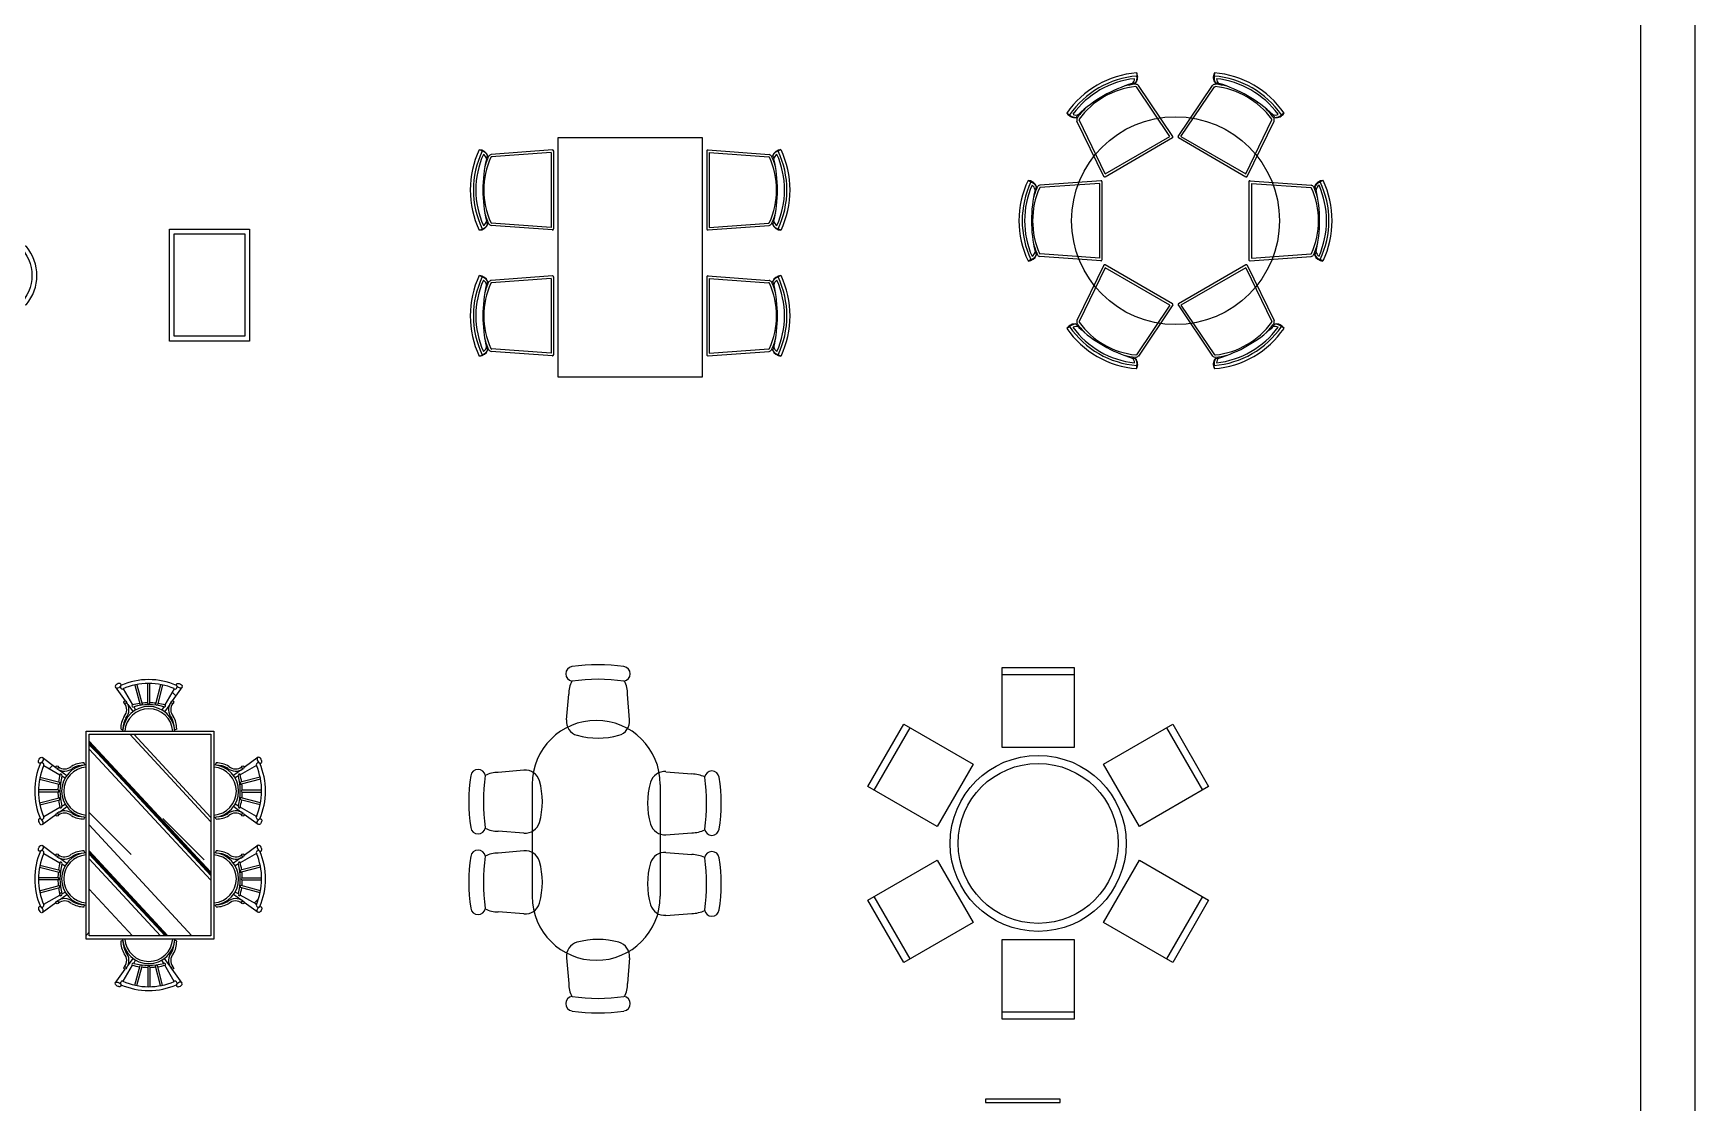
# Model space of a CAD drawing. Header units: inches. Extents: x 10.6 to 53.1, y 11.1 to 35.9.
# Drawn here: x 42.7 to 53.09, y 17.67 to 24.35 of the extents above; entities that cross this region are included whole.
import ezdxf

# ---------------------------------------------------------------- set-up
doc = ezdxf.new("R2010")
doc.units = ezdxf.units.IN
doc.header["$MEASUREMENT"] = 0
for name, color, linetype in [('02', 2, 'Continuous'), ('1', 1, 'Continuous'), ('4', 4, 'Continuous'), ('kadrbm', 4, 'Continuous')]:
    doc.layers.add(name, color=color, linetype=linetype)

# ---------------------------------------------------------------- blocks, each defined once
blk = doc.blocks.new('kadrbm')
at = {"layer": 'kadrbm', "color": 4}
blk.add_lwpolyline([(0, 0), (0, 24.797), (21, 24.797), (21, 0), (0, 0)], close=True, dxfattribs=at)
blk.add_lwpolyline([(20.663, 0.326), (20.663, 24.46), (0.337, 24.46), (0.337, 0.326), (20.663, 0.326)], dxfattribs=at)

msp = doc.modelspace()

# ---------------------------------------------------------------- linework, layer by layer
at = {"layer": '02'}
for p, q in [((49.596, 24.104), (49.597, 24.084)), ((50.082, 24.104), (50.08, 24.084)), ((49.804, 23.707), (49.595, 24.017)), ((49.823, 23.707), (49.607, 24.025)), ((49.855, 23.707), (50.07, 24.025)), ((49.873, 23.707), (50.083, 24.017)), ((49.16, 23.852), (49.176, 23.841)), ((49.39, 23.457), (49.222, 23.803)), ((49.399, 23.473), (49.236, 23.81)), ((50.278, 23.473), (50.442, 23.81)), ((50.287, 23.457), (50.455, 23.803)), ((50.518, 23.852), (50.501, 23.841)), ((45.979, 23.701), (46.879, 23.701)), ((45.979, 22.202), (45.979, 23.701)), ((46.879, 23.701), (46.879, 22.202)), ((49.398, 23.455), (49.82, 23.699)), ((49.399, 23.473), (49.804, 23.707)), ((49.857, 23.699), (50.279, 23.455)), ((49.873, 23.707), (50.278, 23.473)), ((45.486, 23.624), (45.505, 23.615)), ((45.944, 23.622), (45.56, 23.594)), ((45.935, 23.606), (45.561, 23.579)), ((45.935, 23.606), (45.935, 23.138)), ((45.95, 23.616), (45.95, 23.129)), ((46.908, 23.616), (46.908, 23.129)), ((46.914, 23.622), (47.298, 23.594)), ((46.923, 23.606), (46.923, 23.138)), ((46.923, 23.606), (47.297, 23.579)), ((47.372, 23.624), (47.354, 23.615)), ((48.917, 23.431), (48.935, 23.423)), ((49.374, 23.429), (48.99, 23.402)), ((49.365, 23.413), (48.991, 23.387)), ((49.365, 22.946), (49.365, 23.413)), ((49.38, 22.936), (49.38, 23.423)), ((50.298, 23.423), (50.298, 22.936)), ((50.303, 23.429), (50.687, 23.402)), ((50.313, 23.413), (50.313, 22.946)), ((50.313, 23.413), (50.686, 23.387)), ((50.761, 23.431), (50.743, 23.423)), ((45.486, 23.12), (45.505, 23.129)), ((45.944, 23.122), (45.56, 23.15)), ((45.935, 23.138), (45.561, 23.165)), ((46.914, 23.122), (47.298, 23.15)), ((46.923, 23.138), (47.297, 23.165)), ((47.372, 23.12), (47.354, 23.129)), ((49.365, 22.946), (48.991, 22.972)), ((50.313, 22.946), (50.686, 22.972)), ((48.917, 22.928), (48.935, 22.937)), ((49.374, 22.93), (48.99, 22.957)), ((49.39, 22.902), (49.222, 22.556)), ((49.399, 22.886), (49.236, 22.55)), ((49.82, 22.66), (49.398, 22.904)), ((49.804, 22.652), (49.399, 22.886)), ((50.279, 22.904), (49.857, 22.66)), ((50.278, 22.886), (49.873, 22.652)), ((50.278, 22.886), (50.442, 22.55)), ((50.287, 22.902), (50.455, 22.556)), ((50.303, 22.93), (50.687, 22.957)), ((50.761, 22.928), (50.743, 22.937)), ((45.486, 22.837), (45.505, 22.828)), ((45.944, 22.835), (45.56, 22.807)), ((45.935, 22.819), (45.561, 22.792)), ((45.935, 22.819), (45.935, 22.351)), ((45.95, 22.829), (45.95, 22.342)), ((46.908, 22.829), (46.908, 22.342)), ((46.914, 22.835), (47.298, 22.807)), ((46.923, 22.819), (47.297, 22.792)), ((46.923, 22.819), (46.923, 22.351)), ((47.372, 22.837), (47.354, 22.828)), ((49.804, 22.652), (49.595, 22.342)), ((49.823, 22.653), (49.607, 22.334)), ((49.855, 22.653), (50.07, 22.334)), ((49.873, 22.652), (50.083, 22.342)), ((49.16, 22.507), (49.176, 22.518)), ((50.518, 22.507), (50.501, 22.518)), ((45.486, 22.334), (45.505, 22.342)), ((45.944, 22.336), (45.56, 22.363)), ((45.935, 22.351), (45.561, 22.378)), ((46.914, 22.336), (47.298, 22.363)), ((46.923, 22.351), (47.297, 22.378)), ((47.372, 22.334), (47.354, 22.342)), ((49.596, 22.255), (49.597, 22.275)), ((50.082, 22.255), (50.08, 22.275)), ((46.879, 22.202), (45.979, 22.202)), ((43.209, 20.265), (43.272, 20.178)), ((43.332, 20.277), (43.365, 20.154)), ((43.345, 20.279), (43.377, 20.158)), ((43.413, 20.162), (43.413, 20.286)), ((43.425, 20.162), (43.425, 20.286)), ((43.493, 20.279), (43.461, 20.158)), ((43.505, 20.277), (43.473, 20.154)), ((43.629, 20.265), (43.566, 20.178)), ((43.592, 20.278), (43.591, 20.276)), ((48.755, 20.342), (49.205, 20.342)), ((43.26, 20.253), (43.318, 20.153)), ((43.288, 20.156), (43.321, 20.11)), ((43.55, 20.156), (43.517, 20.11)), ((43.578, 20.254), (43.52, 20.153)), ((43.325, 20.141), (43.337, 20.121)), ((43.513, 20.141), (43.501, 20.121)), ((43.244, 20.002), (43.256, 19.996)), ((43.594, 20.002), (43.582, 19.996)), ((47.954, 19.62), (48.179, 20.01)), ((49.782, 20.01), (50.007, 19.62)), ((42.739, 19.788), (42.741, 19.786)), ((42.752, 19.825), (42.839, 19.761)), ((42.763, 19.774), (42.864, 19.715)), ((42.86, 19.745), (42.906, 19.712)), ((43.014, 19.79), (43.02, 19.777)), ((43.841, 19.79), (43.835, 19.777)), ((43.994, 19.745), (43.949, 19.712)), ((44.092, 19.774), (43.991, 19.715)), ((44.103, 19.825), (44.016, 19.761)), ((44.116, 19.788), (44.114, 19.786)), ((42.737, 19.688), (42.858, 19.657)), ((42.739, 19.701), (42.863, 19.669)), ((42.875, 19.709), (42.896, 19.697)), ((43.98, 19.709), (43.959, 19.697)), ((44.115, 19.701), (43.992, 19.669)), ((44.118, 19.688), (43.997, 19.657)), ((45.817, 19.656), (45.817, 18.956)), ((46.617, 19.656), (46.617, 18.956)), ((42.854, 19.621), (42.73, 19.621)), ((42.854, 19.608), (42.73, 19.608)), ((42.737, 19.541), (42.858, 19.572)), ((42.739, 19.528), (42.863, 19.56)), ((42.875, 19.52), (42.896, 19.532)), ((43.98, 19.52), (43.959, 19.532)), ((44.115, 19.528), (43.992, 19.56)), ((44.118, 19.541), (43.997, 19.572)), ((44, 19.621), (44.125, 19.621)), ((44, 19.608), (44.125, 19.608)), ((42.752, 19.404), (42.839, 19.467)), ((42.763, 19.455), (42.864, 19.514)), ((42.86, 19.483), (42.906, 19.517)), ((43.014, 19.439), (43.02, 19.451)), ((43.841, 19.439), (43.835, 19.451)), ((43.994, 19.483), (43.949, 19.517)), ((44.092, 19.455), (43.991, 19.514)), ((44.103, 19.404), (44.016, 19.467)), ((42.739, 19.238), (42.741, 19.237)), ((42.752, 19.275), (42.839, 19.212)), ((42.763, 19.224), (42.864, 19.166)), ((43.014, 19.24), (43.02, 19.228)), ((43.841, 19.24), (43.835, 19.228)), ((44.092, 19.224), (43.991, 19.166)), ((44.103, 19.275), (44.016, 19.212)), ((44.116, 19.238), (44.114, 19.237)), ((42.737, 19.139), (42.858, 19.107)), ((42.739, 19.151), (42.863, 19.119)), ((42.86, 19.196), (42.906, 19.163)), ((42.875, 19.159), (42.896, 19.147)), ((43.994, 19.196), (43.949, 19.163)), ((43.98, 19.159), (43.959, 19.147)), ((44.115, 19.151), (43.992, 19.119)), ((44.118, 19.139), (43.997, 19.107)), ((42.854, 19.071), (42.73, 19.071)), ((42.854, 19.059), (42.73, 19.059)), ((42.737, 18.991), (42.858, 19.023)), ((44.118, 18.991), (43.997, 19.023)), ((44, 19.071), (44.125, 19.071)), ((44, 19.059), (44.125, 19.059)), ((42.739, 18.978), (42.863, 19.011)), ((42.752, 18.855), (42.839, 18.918)), ((42.763, 18.906), (42.864, 18.964)), ((42.86, 18.934), (42.906, 18.967)), ((42.875, 18.971), (42.896, 18.983)), ((43.994, 18.934), (43.949, 18.967)), ((43.98, 18.971), (43.959, 18.983)), ((44.092, 18.906), (43.991, 18.964)), ((44.115, 18.978), (43.992, 19.011)), ((44.103, 18.855), (44.016, 18.918)), ((48.179, 18.565), (47.954, 18.955)), ((50.007, 18.955), (49.782, 18.565)), ((43.014, 18.89), (43.02, 18.902)), ((43.841, 18.89), (43.835, 18.902)), ((43.244, 18.676), (43.256, 18.682)), ((43.594, 18.676), (43.582, 18.682)), ((43.209, 18.413), (43.272, 18.5)), ((43.26, 18.425), (43.318, 18.525)), ((43.288, 18.522), (43.321, 18.568)), ((43.325, 18.537), (43.337, 18.557)), ((43.332, 18.401), (43.365, 18.524)), ((43.345, 18.399), (43.377, 18.52)), ((43.413, 18.516), (43.413, 18.392)), ((43.425, 18.516), (43.425, 18.392)), ((43.493, 18.399), (43.461, 18.52)), ((43.505, 18.401), (43.473, 18.524)), ((43.513, 18.537), (43.501, 18.557)), ((43.55, 18.522), (43.517, 18.568)), ((43.578, 18.424), (43.52, 18.525)), ((43.629, 18.413), (43.566, 18.5)), ((43.592, 18.4), (43.591, 18.402)), ((49.205, 18.232), (48.755, 18.232)), ((48.651, 17.687), (48.651, 17.666)), ((49.117, 17.687), (48.651, 17.687)), ((48.651, 17.666), (49.117, 17.666)), ((49.117, 17.666), (49.117, 17.687))]:
    msp.add_line(p, q, dxfattribs=at)
for points in [[(43.549, 22.427), (43.549, 23.127), (44.049, 23.127), (44.049, 22.427)], [(43.579, 22.457), (43.579, 23.097), (44.019, 23.097), (44.019, 22.457)], [(49.205, 19.887), (48.755, 19.887), (48.755, 20.387), (49.205, 20.387)], [(48.573, 19.782), (48.348, 19.392), (47.915, 19.642), (48.14, 20.032)], [(49.613, 19.392), (49.388, 19.782), (49.821, 20.032), (50.046, 19.642)], [(48.348, 19.182), (48.573, 18.792), (48.14, 18.542), (47.915, 18.932)], [(49.388, 18.792), (49.613, 19.182), (50.046, 18.932), (49.821, 18.542)], [(48.755, 18.687), (49.205, 18.687), (49.205, 18.187), (48.755, 18.187)]]:
    msp.add_lwpolyline(points, close=True, dxfattribs=at)
msp.add_lwpolyline([(42.612, 23.018, -0.423227), (42.612, 22.656), (42.63, 22.65), (42.654, 22.656, 0.361278), (42.654, 23.018), (42.626, 23.029)], format="xyb", close=True, dxfattribs=at)
for points in [[(43.214, 20.259, 0.106267), (43.22, 20.258, 0.070785), (43.226, 20.259, 0.11452), (43.24, 20.267, 0.070785), (43.244, 20.272, 0.106267), (43.246, 20.278, 0.329503), (43.241, 20.286, 0.106267), (43.235, 20.287, 0.070785), (43.228, 20.286, 0.11452), (43.215, 20.278, 0.070785), (43.211, 20.273, 0.106267), (43.209, 20.267, 0.160507)], [(43.624, 20.259, -0.106267), (43.618, 20.258, -0.070785), (43.612, 20.259, -0.11452), (43.598, 20.267, -0.070785), (43.594, 20.272, -0.106267), (43.592, 20.278, -0.329503), (43.597, 20.286, -0.106267), (43.603, 20.287, -0.070785), (43.61, 20.286, -0.11452), (43.623, 20.278, -0.070785), (43.627, 20.273, -0.106267), (43.629, 20.267, -0.160507)], [(42.758, 19.82, -0.106267), (42.759, 19.814, -0.070785), (42.758, 19.807, -0.11452), (42.75, 19.794, -0.070785), (42.745, 19.79, -0.106267), (42.739, 19.788, -0.329503), (42.73, 19.792, -0.106267), (42.729, 19.799, -0.070785), (42.73, 19.805, -0.11452), (42.738, 19.819, -0.070785), (42.743, 19.823, -0.106267), (42.749, 19.825, -0.160507)], [(44.097, 19.82, 0.106267), (44.096, 19.814, 0.070785), (44.097, 19.807, 0.11452), (44.105, 19.794, 0.070785), (44.11, 19.79, 0.106267), (44.116, 19.788, 0.329504), (44.125, 19.792, 0.106267), (44.126, 19.799, 0.070785), (44.125, 19.805, 0.11452), (44.117, 19.819, 0.070785), (44.112, 19.823, 0.106267), (44.106, 19.825, 0.160507)], [(42.758, 19.409, 0.106267), (42.759, 19.415, 0.070785), (42.758, 19.422, 0.11452), (42.75, 19.435, 0.070785), (42.745, 19.439, 0.106267), (42.739, 19.441, 0.329503), (42.73, 19.436, 0.106267), (42.729, 19.43, 0.070785), (42.73, 19.424, 0.11452), (42.738, 19.41, 0.070785), (42.743, 19.406, 0.106267), (42.749, 19.404, 0.160507)], [(44.097, 19.409, -0.106267), (44.096, 19.415, -0.070785), (44.097, 19.422, -0.11452), (44.105, 19.435, -0.070785), (44.11, 19.439, -0.106267), (44.116, 19.441, -0.329504), (44.125, 19.436, -0.106267), (44.126, 19.43, -0.070785), (44.125, 19.424, -0.11452), (44.117, 19.41, -0.070785), (44.112, 19.406, -0.106267), (44.106, 19.404, -0.160507)], [(42.758, 19.27, -0.106267), (42.759, 19.264, -0.070785), (42.758, 19.258, -0.11452), (42.75, 19.244, -0.070785), (42.745, 19.24, -0.106267), (42.739, 19.238, -0.329503), (42.73, 19.243, -0.106267), (42.729, 19.249, -0.070785), (42.73, 19.256, -0.11452), (42.738, 19.269, -0.070785), (42.743, 19.273, -0.106267), (42.749, 19.275, -0.160507)], [(44.097, 19.27, 0.106267), (44.096, 19.264, 0.070785), (44.097, 19.258, 0.11452), (44.105, 19.244, 0.070785), (44.11, 19.24, 0.106267), (44.116, 19.238, 0.329504), (44.125, 19.243, 0.106267), (44.126, 19.249, 0.070785), (44.125, 19.256, 0.11452), (44.117, 19.269, 0.070785), (44.112, 19.273, 0.106267), (44.106, 19.275, 0.160507)], [(42.758, 18.86, 0.106267), (42.759, 18.866, 0.070785), (42.758, 18.872, 0.11452), (42.75, 18.886, 0.070785), (42.745, 18.89, 0.106267), (42.739, 18.892, 0.329503), (42.73, 18.887, 0.106267), (42.729, 18.881, 0.070785), (42.73, 18.874, 0.11452), (42.738, 18.861, 0.070785), (42.743, 18.857, 0.106267), (42.749, 18.855, 0.160507)], [(44.097, 18.86, -0.106267), (44.096, 18.866, -0.070785), (44.097, 18.872, -0.11452), (44.105, 18.886, -0.070785), (44.11, 18.89, -0.106267), (44.116, 18.892, -0.329504), (44.125, 18.887, -0.106267), (44.126, 18.881, -0.070785), (44.125, 18.874, -0.11452), (44.117, 18.861, -0.070785), (44.112, 18.857, -0.106267), (44.106, 18.855, -0.160507)], [(43.214, 18.419, -0.106267), (43.22, 18.42, -0.070785), (43.226, 18.419, -0.11452), (43.24, 18.411, -0.070785), (43.244, 18.406, -0.106267), (43.246, 18.4, -0.329504), (43.241, 18.392, -0.106267), (43.235, 18.391, -0.070785), (43.228, 18.392, -0.11452), (43.215, 18.4, -0.070785), (43.211, 18.405, -0.106267), (43.209, 18.411, -0.160507)], [(43.624, 18.419, 0.106267), (43.618, 18.42, 0.070785), (43.612, 18.419, 0.11452), (43.598, 18.411, 0.070785), (43.594, 18.406, 0.106267), (43.592, 18.4, 0.329503), (43.597, 18.392, 0.106267), (43.603, 18.391, 0.070785), (43.61, 18.392, 0.11452), (43.623, 18.4, 0.070785), (43.627, 18.405, 0.106267), (43.629, 18.411, 0.160507)]]:
    msp.add_lwpolyline(points, format="xyb", dxfattribs=at)
for centre, radius in [((49.839, 23.18), 0.65), ((43.271, 20.17), 0.00813), ((43.567, 20.17), 0.00813), ((42.847, 19.763), 0.00813), ((44.008, 19.763), 0.00813), ((48.98, 19.287), 0.55), ((42.847, 19.466), 0.00813), ((44.008, 19.466), 0.00813), ((42.847, 19.213), 0.00813), ((44.008, 19.213), 0.00813), ((42.847, 18.917), 0.00813), ((44.008, 18.917), 0.00813), ((43.271, 18.508), 0.00813), ((43.567, 18.508), 0.00813)]:
    msp.add_circle(centre, radius, dxfattribs=at)
for centre, radius, start, end in [((49.642, 23.52), 0.586, 94.5634, 145.4366), ((49.545, 24.077), 0.0573, 319.8508, 28.3239), ((50.132, 24.077), 0.0573, 151.6761, 220.1492), ((50.035, 23.52), 0.586, 34.5634, 85.4366), ((49.642, 23.52), 0.566, 94.5634, 145.4366), ((49.642, 23.52), 0.551, 96.1614, 143.8386), ((49.817, 23.218), 0.857, 106.9047, 133.0953), ((49.642, 23.52), 0.501, 95.9544, 144.0456), ((49.642, 23.52), 0.516, 95.9544, 104.0068), ((49.537, 24.072), 0.0464, 311.4275, 354.2575), ((49.642, 23.52), 0.523, 95.8154, 98.203), ((49.537, 24.072), 0.0614, 328.437, 11.02), ((49.59, 24.009), 0.0236, 42.3828, 92.4319), ((49.59, 24.009), 0.0086, 42.3828, 92.4319), ((50.088, 24.009), 0.0236, 87.5681, 137.6172), ((50.141, 24.072), 0.0614, 168.98, 211.563), ((50.035, 23.52), 0.566, 34.5634, 85.4366), ((50.088, 24.009), 0.0086, 87.5681, 137.6172), ((50.035, 23.52), 0.501, 35.9544, 84.0456), ((50.035, 23.52), 0.523, 81.797, 84.1846), ((50.035, 23.52), 0.516, 75.9932, 84.0456), ((50.035, 23.52), 0.551, 36.1614, 83.8386), ((50.141, 24.072), 0.0464, 185.7425, 228.5725), ((49.861, 23.218), 0.857, 46.9047, 73.0953), ((49.209, 23.882), 0.0573, 211.6761, 280.1492), ((49.217, 23.887), 0.0614, 228.98, 271.563), ((49.217, 23.887), 0.0464, 245.7425, 288.5725), ((49.642, 23.52), 0.523, 141.797, 144.1846), ((49.245, 23.81), 0.0236, 147.5681, 197.6172), ((49.642, 23.52), 0.516, 135.9932, 144.0456), ((49.245, 23.81), 0.0086, 147.5681, 197.6172), ((50.035, 23.52), 0.516, 35.9544, 44.0068), ((50.433, 23.81), 0.0086, 342.3828, 32.4319), ((50.461, 23.887), 0.0464, 251.4275, 294.2575), ((50.035, 23.52), 0.523, 35.8154, 38.203), ((50.433, 23.81), 0.0236, 342.3828, 32.4319), ((50.469, 23.882), 0.0573, 259.8508, 328.3239), ((50.461, 23.887), 0.0614, 268.437, 311.02), ((49.816, 23.704), 0.00664, 296.3405, 47.7472), ((49.861, 23.704), 0.00664, 132.2528, 243.6595), ((46.015, 23.372), 0.586, 154.5634, 205.4366), ((46.015, 23.372), 0.566, 154.5634, 205.4366), ((46.015, 23.372), 0.551, 156.1614, 203.8386), ((45.485, 23.566), 0.0573, 19.8508, 88.3239), ((45.485, 23.557), 0.0614, 28.437, 71.02), ((45.485, 23.557), 0.0464, 11.4275, 54.2575), ((46.015, 23.372), 0.516, 155.9544, 164.0068), ((46.015, 23.372), 0.523, 155.8154, 158.203), ((45.565, 23.571), 0.0236, 102.3828, 152.4319), ((45.943, 23.615), 0.00664, 356.3405, 107.7472), ((46.915, 23.615), 0.00664, 72.2528, 183.6595), ((47.293, 23.571), 0.0236, 27.5681, 77.6172), ((46.843, 23.372), 0.516, 15.9932, 24.0456), ((47.373, 23.566), 0.0573, 91.6761, 160.1492), ((47.373, 23.557), 0.0614, 108.98, 151.563), ((46.843, 23.372), 0.523, 21.797, 24.1846), ((47.373, 23.557), 0.0464, 125.7425, 168.5725), ((46.843, 23.372), 0.551, 336.1614, 23.8386), ((46.843, 23.372), 0.566, 334.5634, 25.4366), ((46.843, 23.372), 0.586, 334.5634, 25.4366), ((46.365, 23.372), 0.857, 166.9047, 193.0953), ((46.015, 23.372), 0.501, 155.9544, 204.0456), ((45.565, 23.571), 0.0086, 102.3828, 152.4319), ((47.293, 23.571), 0.0086, 27.5681, 77.6172), ((46.843, 23.372), 0.501, 335.9544, 24.0456), ((46.493, 23.372), 0.857, 346.9047, 13.0953), ((49.446, 23.18), 0.586, 154.5634, 205.4366), ((49.446, 23.18), 0.566, 154.5634, 205.4366), ((49.446, 23.18), 0.551, 156.1614, 203.8386), ((48.915, 23.374), 0.0573, 19.8508, 88.3239), ((48.915, 23.364), 0.0614, 28.437, 71.02), ((48.915, 23.364), 0.0464, 11.4275, 54.2575), ((49.446, 23.18), 0.501, 155.9544, 204.0456), ((49.446, 23.18), 0.516, 155.9544, 164.0068), ((49.446, 23.18), 0.523, 155.8154, 158.203), ((48.995, 23.379), 0.0236, 102.3828, 152.4319), ((48.995, 23.379), 0.0086, 102.3828, 152.4319), ((49.373, 23.423), 0.00664, 356.3405, 107.7472), ((49.395, 23.461), 0.00664, 192.2528, 303.6595), ((50.282, 23.461), 0.00664, 236.3405, 347.7472), ((50.304, 23.423), 0.00664, 72.2528, 183.6595), ((50.682, 23.379), 0.0086, 27.5681, 77.6172), ((50.682, 23.379), 0.0236, 27.5681, 77.6172), ((50.232, 23.18), 0.501, 335.9544, 24.0456), ((50.232, 23.18), 0.516, 15.9932, 24.0456), ((50.762, 23.374), 0.0573, 91.6761, 160.1492), ((50.763, 23.364), 0.0614, 108.98, 151.563), ((50.232, 23.18), 0.523, 21.797, 24.1846), ((50.763, 23.364), 0.0464, 125.7425, 168.5725), ((50.232, 23.18), 0.551, 336.1614, 23.8386), ((50.232, 23.18), 0.566, 334.5634, 25.4366), ((50.232, 23.18), 0.586, 334.5634, 25.4366), ((49.795, 23.18), 0.857, 166.9047, 193.0953), ((49.883, 23.18), 0.857, 346.9047, 13.0953), ((45.485, 23.187), 0.0464, 305.7425, 348.5725), ((46.015, 23.372), 0.516, 195.9932, 204.0456), ((46.015, 23.372), 0.523, 201.797, 204.1846), ((45.565, 23.173), 0.0086, 207.5681, 257.6172), ((47.293, 23.173), 0.0086, 282.3828, 332.4319), ((46.843, 23.372), 0.516, 335.9544, 344.0068), ((46.843, 23.372), 0.523, 335.8154, 338.203), ((47.373, 23.187), 0.0464, 191.4275, 234.2575), ((45.485, 23.178), 0.0573, 271.6761, 340.1492), ((45.485, 23.187), 0.0614, 288.98, 331.563), ((45.565, 23.173), 0.0236, 207.5681, 257.6172), ((45.943, 23.129), 0.00664, 252.2528, 3.6595), ((46.915, 23.129), 0.00664, 176.3405, 287.7472), ((47.293, 23.173), 0.0236, 282.3828, 332.4319), ((47.373, 23.187), 0.0614, 208.437, 251.02), ((47.373, 23.178), 0.0573, 199.8508, 268.3239), ((48.915, 22.985), 0.0573, 271.6761, 340.1492), ((48.915, 22.995), 0.0614, 288.98, 331.563), ((48.915, 22.995), 0.0464, 305.7425, 348.5725), ((49.446, 23.18), 0.516, 195.9932, 204.0456), ((49.446, 23.18), 0.523, 201.797, 204.1846), ((48.995, 22.98), 0.0236, 207.5681, 257.6172), ((48.995, 22.98), 0.0086, 207.5681, 257.6172), ((50.682, 22.98), 0.0086, 282.3828, 332.4319), ((50.682, 22.98), 0.0236, 282.3828, 332.4319), ((50.232, 23.18), 0.516, 335.9544, 344.0068), ((50.232, 23.18), 0.523, 335.8154, 338.203), ((50.762, 22.985), 0.0573, 199.8508, 268.3239), ((50.763, 22.995), 0.0614, 208.437, 251.02), ((50.763, 22.995), 0.0464, 191.4275, 234.2575), ((49.373, 22.936), 0.00664, 252.2528, 3.6595), ((49.395, 22.898), 0.00664, 56.3405, 167.7472), ((50.282, 22.898), 0.00664, 12.2528, 123.6595), ((50.304, 22.936), 0.00664, 176.3405, 287.7472), ((46.015, 22.585), 0.586, 154.5634, 205.4366), ((46.015, 22.585), 0.566, 154.5634, 205.4366), ((46.015, 22.585), 0.551, 156.1614, 203.8386), ((45.485, 22.779), 0.0573, 19.8508, 88.3239), ((45.485, 22.77), 0.0614, 28.437, 71.02), ((46.365, 22.585), 0.857, 166.9047, 193.0953), ((45.485, 22.77), 0.0464, 11.4275, 54.2575), ((46.015, 22.585), 0.501, 155.9544, 204.0456), ((46.015, 22.585), 0.516, 155.9544, 164.0068), ((46.015, 22.585), 0.523, 155.8154, 158.203), ((45.565, 22.784), 0.0236, 102.3828, 152.4319), ((45.565, 22.784), 0.0086, 102.3828, 152.4319), ((45.943, 22.828), 0.00664, 356.3405, 107.7472), ((46.915, 22.828), 0.00664, 72.2528, 183.6595), ((47.293, 22.784), 0.0086, 27.5681, 77.6172), ((47.293, 22.784), 0.0236, 27.5681, 77.6172), ((46.843, 22.585), 0.501, 335.9544, 24.0456), ((46.843, 22.585), 0.516, 15.9932, 24.0456), ((47.373, 22.779), 0.0573, 91.6761, 160.1492), ((47.373, 22.77), 0.0614, 108.98, 151.563), ((46.843, 22.585), 0.523, 21.797, 24.1846), ((47.373, 22.77), 0.0464, 125.7425, 168.5725), ((46.493, 22.585), 0.857, 346.9047, 13.0953), ((46.843, 22.585), 0.551, 336.1614, 23.8386), ((46.843, 22.585), 0.566, 334.5634, 25.4366), ((46.843, 22.585), 0.586, 334.5634, 25.4366), ((49.816, 22.655), 0.00664, 312.2528, 63.6595), ((49.861, 22.655), 0.00664, 116.3405, 227.7472), ((49.245, 22.549), 0.0236, 162.3828, 212.4319), ((49.245, 22.549), 0.0086, 162.3828, 212.4319), ((49.642, 22.839), 0.501, 215.9544, 264.0456), ((50.035, 22.839), 0.501, 275.9544, 324.0456), ((50.433, 22.549), 0.0086, 327.5681, 17.6172), ((50.433, 22.549), 0.0236, 327.5681, 17.6172), ((46.015, 22.585), 0.516, 195.9932, 204.0456), ((46.843, 22.585), 0.516, 335.9544, 344.0068), ((49.209, 22.477), 0.0573, 79.8508, 148.3239), ((49.642, 22.839), 0.586, 214.5634, 265.4366), ((49.217, 22.472), 0.0614, 88.437, 131.02), ((49.642, 22.839), 0.566, 214.5634, 265.4366), ((49.217, 22.472), 0.0464, 71.4275, 114.2575), ((49.642, 22.839), 0.551, 216.1614, 263.8386), ((49.642, 22.839), 0.523, 215.8154, 218.203), ((49.642, 22.839), 0.516, 215.9544, 224.0068), ((49.817, 23.141), 0.857, 226.9047, 253.0953), ((50.035, 22.839), 0.566, 274.5634, 325.4366), ((50.035, 22.839), 0.586, 274.5634, 325.4366), ((50.035, 22.839), 0.551, 276.1614, 323.8386), ((49.861, 23.141), 0.857, 286.9047, 313.0953), ((50.035, 22.839), 0.516, 315.9932, 324.0456), ((50.035, 22.839), 0.523, 321.797, 324.1846), ((50.461, 22.472), 0.0464, 65.7425, 108.5725), ((50.469, 22.477), 0.0573, 31.6761, 100.1492), ((50.461, 22.472), 0.0614, 48.98, 91.563), ((45.485, 22.391), 0.0573, 271.6761, 340.1492), ((45.485, 22.4), 0.0614, 288.98, 331.563), ((45.485, 22.4), 0.0464, 305.7425, 348.5725), ((46.015, 22.585), 0.523, 201.797, 204.1846), ((45.565, 22.386), 0.0236, 207.5681, 257.6172), ((45.565, 22.386), 0.0086, 207.5681, 257.6172), ((45.943, 22.342), 0.00664, 252.2528, 3.6595), ((46.915, 22.342), 0.00664, 176.3405, 287.7472), ((47.293, 22.386), 0.0086, 282.3828, 332.4319), ((47.293, 22.386), 0.0236, 282.3828, 332.4319), ((46.843, 22.585), 0.523, 335.8154, 338.203), ((47.373, 22.391), 0.0573, 199.8508, 268.3239), ((47.373, 22.4), 0.0614, 208.437, 251.02), ((47.373, 22.4), 0.0464, 191.4275, 234.2575), ((49.642, 22.839), 0.516, 255.9932, 264.0456), ((49.59, 22.35), 0.0086, 267.5681, 317.6172), ((50.088, 22.35), 0.0086, 222.3828, 272.4319), ((50.035, 22.839), 0.516, 275.9544, 284.0068), ((49.642, 22.839), 0.523, 261.797, 264.1846), ((49.537, 22.287), 0.0464, 5.7425, 48.5725), ((49.59, 22.35), 0.0236, 267.5681, 317.6172), ((49.537, 22.287), 0.0614, 348.98, 31.563), ((49.545, 22.282), 0.0573, 331.6761, 40.1492), ((50.088, 22.35), 0.0236, 222.3828, 272.4319), ((50.132, 22.282), 0.0573, 139.8508, 208.3239), ((50.141, 22.287), 0.0614, 148.437, 191.02), ((50.035, 22.839), 0.523, 275.8154, 278.203), ((50.141, 22.287), 0.0464, 131.4275, 174.2575), ((43.255, 20.265), 0.0129, 137.6708, 309.9868), ((43.419, 19.879), 0.432, 66.3029, 113.6971), ((43.419, 19.879), 0.408, 66.9805, 113.4096), ((43.583, 20.265), 0.0129, 230.0132, 42.3292), ((43.218, 20.123), 0.0632, 318.4906, 38.1436), ((43.218, 20.123), 0.0775, 318.4906, 37.9634), ((43.419, 19.763), 0.403, 98.0272, 105.0923), ((43.37, 20.159), 0.00724, 227.5831, 0.7295), ((43.419, 19.763), 0.403, 90.9121, 96.1869), ((43.419, 20.166), 0.00767, 213.1978, 326.8022), ((43.419, 19.763), 0.403, 83.8131, 89.0879), ((43.468, 20.159), 0.00724, 179.2705, 312.4169), ((43.419, 19.763), 0.403, 74.9077, 81.9728), ((43.62, 20.123), 0.0775, 142.0366, 221.5094), ((43.62, 20.123), 0.0632, 141.8564, 221.5094), ((43.407, 20.001), 0.163, 150.3407, 179.3953), ((43.419, 19.979), 0.164, 3.5658, 176.4342), ((43.407, 20.001), 0.149, 150.3407, 179.3953), ((43.419, 19.979), 0.15, 3.9059, 176.0941), ((43.321, 20.148), 0.00752, 150.8275, 275.4403), ((43.419, 19.763), 0.39, 76.0263, 103.9737), ((43.517, 20.148), 0.00752, 264.5597, 29.1725), ((43.431, 20.001), 0.149, 0.6047, 29.6593), ((43.431, 20.001), 0.163, 0.6047, 29.6593), ((46.217, 19.656), 0.4, 0, 180), ((43.138, 19.614), 0.432, 156.3029, 203.6971), ((43.138, 19.614), 0.408, 156.9805, 203.4096), ((42.751, 19.778), 0.0129, 320.0132, 132.3292), ((42.893, 19.816), 0.0775, 232.0366, 311.5094), ((42.893, 19.816), 0.0632, 231.8564, 311.5094), ((43.038, 19.614), 0.164, 93.5658, 266.4342), ((43.038, 19.614), 0.15, 93.9059, 266.0941), ((43.016, 19.627), 0.163, 90.6047, 119.6593), ((43.016, 19.627), 0.149, 90.6047, 119.6593), ((43.817, 19.614), 0.164, 273.5658, 86.4342), ((43.817, 19.614), 0.15, 273.9059, 86.0941), ((43.839, 19.627), 0.163, 60.3407, 89.3953), ((43.839, 19.627), 0.149, 60.3407, 89.3953), ((43.962, 19.816), 0.0775, 228.4906, 307.9634), ((43.962, 19.816), 0.0632, 228.4906, 308.1436), ((44.104, 19.778), 0.0129, 47.6708, 219.9868), ((43.717, 19.614), 0.408, 336.5904, 23.0195), ((43.717, 19.614), 0.432, 336.3029, 23.6971), ((43.254, 19.614), 0.403, 173.8131, 179.0879), ((43.254, 19.614), 0.403, 164.9077, 171.9728), ((42.857, 19.664), 0.00724, 269.2705, 42.4169), ((43.254, 19.614), 0.39, 166.0263, 193.9737), ((42.868, 19.713), 0.00752, 354.5597, 119.1725), ((43.987, 19.713), 0.00752, 60.8275, 185.4403), ((43.601, 19.614), 0.39, 346.0263, 13.9737), ((43.601, 19.614), 0.403, 8.0272, 15.0923), ((43.997, 19.664), 0.00724, 137.5831, 270.7295), ((43.601, 19.614), 0.403, 0.9121, 6.1869), ((43.254, 19.614), 0.403, 180.9121, 186.1869), ((42.85, 19.614), 0.00767, 303.1978, 56.8022), ((43.254, 19.614), 0.403, 188.0272, 195.0923), ((42.857, 19.565), 0.00724, 317.5831, 90.7295), ((43.997, 19.565), 0.00724, 89.2705, 222.4169), ((43.601, 19.614), 0.403, 344.9077, 351.9728), ((44.005, 19.614), 0.00767, 123.1978, 236.8022), ((43.601, 19.614), 0.403, 353.8131, 359.0879), ((42.751, 19.45), 0.0129, 227.6708, 39.9868), ((42.893, 19.413), 0.0775, 48.4906, 127.9634), ((42.893, 19.413), 0.0632, 48.4906, 128.1436), ((42.868, 19.516), 0.00752, 240.8275, 5.4403), ((43.016, 19.602), 0.163, 240.3407, 269.3953), ((43.016, 19.602), 0.149, 240.3407, 269.3953), ((43.839, 19.602), 0.149, 270.6047, 299.6593), ((43.839, 19.602), 0.163, 270.6047, 299.6593), ((43.962, 19.413), 0.0775, 52.0366, 131.5094), ((43.962, 19.413), 0.0632, 51.8564, 131.5094), ((43.987, 19.516), 0.00752, 174.5597, 299.1725), ((44.104, 19.45), 0.0129, 140.0132, 312.3292), ((43.138, 19.065), 0.432, 156.3029, 203.6971), ((43.138, 19.065), 0.408, 156.9805, 203.4096), ((42.751, 19.229), 0.0129, 320.0132, 132.3292), ((42.893, 19.266), 0.0632, 231.8564, 311.5094), ((43.038, 19.065), 0.164, 93.5658, 266.4342), ((43.016, 19.077), 0.163, 90.6047, 119.6593), ((43.016, 19.077), 0.149, 90.6047, 119.6593), ((43.817, 19.065), 0.164, 273.5658, 86.4342), ((43.839, 19.077), 0.163, 60.3407, 89.3953), ((43.839, 19.077), 0.149, 60.3407, 89.3953), ((43.962, 19.266), 0.0632, 228.4906, 308.1436), ((44.104, 19.229), 0.0129, 47.6708, 219.9868), ((43.717, 19.065), 0.408, 336.5904, 23.0195), ((43.717, 19.065), 0.432, 336.3029, 23.6971), ((42.893, 19.266), 0.0775, 232.0366, 311.5094), ((43.254, 19.065), 0.403, 164.9077, 171.9728), ((42.857, 19.114), 0.00724, 269.2705, 42.4169), ((43.254, 19.065), 0.39, 166.0263, 193.9737), ((42.868, 19.163), 0.00752, 354.5597, 119.1725), ((43.038, 19.065), 0.15, 93.9059, 266.0941), ((43.817, 19.065), 0.15, 273.9059, 86.0941), ((43.962, 19.266), 0.0775, 228.4906, 307.9634), ((43.987, 19.163), 0.00752, 60.8275, 185.4403), ((43.601, 19.065), 0.39, 346.0263, 13.9737), ((43.601, 19.065), 0.403, 8.0272, 15.0923), ((43.997, 19.114), 0.00724, 137.5831, 270.7295), ((43.254, 19.065), 0.403, 173.8131, 179.0879), ((43.254, 19.065), 0.403, 180.9121, 186.1869), ((42.85, 19.065), 0.00767, 303.1978, 56.8022), ((42.857, 19.016), 0.00724, 317.5831, 90.7295), ((43.997, 19.016), 0.00724, 89.2705, 222.4169), ((44.005, 19.065), 0.00767, 123.1978, 236.8022), ((43.601, 19.065), 0.403, 0.9121, 6.1869), ((43.601, 19.065), 0.403, 353.8131, 359.0879), ((42.751, 18.901), 0.0129, 227.6708, 39.9868), ((42.893, 18.864), 0.0775, 48.4906, 127.9634), ((42.893, 18.864), 0.0632, 48.4906, 128.1436), ((43.254, 19.065), 0.403, 188.0272, 195.0923), ((42.868, 18.967), 0.00752, 240.8275, 5.4403), ((43.016, 19.053), 0.163, 240.3407, 269.3953), ((43.016, 19.053), 0.149, 240.3407, 269.3953), ((43.839, 19.053), 0.149, 270.6047, 299.6593), ((43.839, 19.053), 0.163, 270.6047, 299.6593), ((43.962, 18.864), 0.0775, 52.0366, 131.5094), ((43.962, 18.864), 0.0632, 51.8564, 131.5094), ((43.987, 18.967), 0.00752, 174.5597, 299.1725), ((43.601, 19.065), 0.403, 344.9077, 351.9728), ((44.104, 18.901), 0.0129, 140.0132, 312.3292), ((46.217, 18.956), 0.4, 180, 0), ((43.407, 18.677), 0.163, 180.6047, 209.6593), ((43.419, 18.699), 0.164, 183.5658, 356.4342), ((43.407, 18.677), 0.149, 180.6047, 209.6593), ((43.218, 18.555), 0.0632, 321.8564, 41.5094), ((43.419, 18.699), 0.15, 183.9059, 356.0941), ((43.218, 18.555), 0.0775, 322.0366, 41.5094), ((43.62, 18.555), 0.0775, 138.4906, 217.9634), ((43.62, 18.555), 0.0632, 138.4906, 218.1436), ((43.431, 18.677), 0.149, 330.3407, 359.3953), ((43.431, 18.677), 0.163, 330.3407, 359.3953), ((43.321, 18.53), 0.00752, 84.5597, 209.1725), ((43.419, 18.915), 0.403, 254.9077, 261.9728), ((43.419, 18.915), 0.39, 256.0263, 283.9737), ((43.37, 18.519), 0.00724, 359.2705, 132.4169), ((43.419, 18.915), 0.403, 263.8131, 269.0879), ((43.419, 18.512), 0.00767, 33.1978, 146.8022), ((43.419, 18.915), 0.403, 270.9121, 276.1869), ((43.468, 18.519), 0.00724, 47.5831, 180.7295), ((43.419, 18.915), 0.403, 278.0272, 285.0923), ((43.517, 18.53), 0.00752, 330.8275, 95.4403), ((43.255, 18.413), 0.0129, 50.0132, 222.3292), ((43.419, 18.799), 0.432, 246.3029, 293.6971), ((43.419, 18.799), 0.408, 246.5904, 293.0195), ((43.583, 18.413), 0.0129, 317.6708, 129.9868)]:
    msp.add_arc(centre, radius, start, end, dxfattribs=at)
at = {"layer": '1'}
for p, q in [((43.566, 20.233), (43.589, 20.21)), ((46.031, 20.059), (46.045, 20.22)), ((46.425, 20.059), (46.413, 20.22)), ((43.301, 19.969), (43.807, 19.422)), ((43.326, 19.969), (43.807, 19.449)), ((43.047, 19.927), (43.807, 19.106)), ((43.047, 19.917), (43.807, 19.096)), ((43.047, 19.907), (43.807, 19.086)), ((43.047, 19.904), (43.288, 19.664)), ((43.047, 19.877), (43.807, 19.056)), ((42.797, 19.754), (42.819, 19.776)), ((45.765, 19.745), (45.604, 19.731)), ((42.855, 19.672), (42.857, 19.67)), ((42.865, 19.662), (42.866, 19.661)), ((46.653, 19.735), (46.814, 19.721)), ((43.047, 19.48), (43.309, 19.218)), ((43.508, 19.443), (43.766, 19.185)), ((43.047, 19.402), (43.689, 18.709)), ((45.765, 19.351), (45.604, 19.363)), ((46.653, 19.341), (46.814, 19.353)), ((43.047, 19.24), (43.539, 18.709)), ((43.047, 19.23), (43.53, 18.709)), ((43.047, 19.22), (43.521, 18.709)), ((45.765, 19.24), (45.604, 19.226)), ((46.653, 19.231), (46.814, 19.217)), ((43.047, 19.19), (43.493, 18.709)), ((42.862, 18.97), (42.873, 18.981)), ((43.047, 19.001), (43.318, 18.709)), ((44.078, 18.914), (44.105, 18.941)), ((45.765, 18.847), (45.604, 18.858)), ((46.653, 18.837), (46.814, 18.849)), ((43.027, 18.712), (43.047, 18.732)), ((46.031, 18.572), (46.045, 18.411)), ((46.425, 18.572), (46.413, 18.411))]:
    msp.add_line(p, q, dxfattribs=at)
for points in [[(43.027, 19.989), (43.827, 19.989), (43.827, 18.689), (43.027, 18.689)], [(43.047, 19.969), (43.807, 19.969), (43.807, 18.709), (43.047, 18.709)]]:
    msp.add_lwpolyline(points, close=True, dxfattribs=at)
for centre, radius, start, end in [((46.072, 20.347), 0.046, 98.4555, 261.5445), ((46.228, 19.3), 1.104, 81.5445, 98.4555), ((46.383, 20.347), 0.046, 278.4555, 81.5445), ((46.229, 20.22), 0.184, 153.7878, 180), ((46.228, 19.209), 1.104, 81.5445, 98.4555), ((46.229, 20.22), 0.184, 0, 26.382), ((46.122, 20.051), 0.092, 175, 253.8913), ((46.333, 20.051), 0.092, 286.1087, 5), ((46.228, 20.416), 0.471, 253.8913, 286.1087), ((45.478, 19.703), 0.046, 8.4555, 171.5445), ((45.773, 19.653), 0.092, 16.1087, 95), ((46.94, 19.694), 0.046, 8.4555, 171.5445), ((46.524, 19.548), 1.104, 171.5445, 188.4555), ((46.615, 19.548), 1.104, 171.5445, 188.4555), ((45.604, 19.547), 0.184, 90, 116.2122), ((45.409, 19.548), 0.471, 343.8913, 16.1087), ((47.009, 19.538), 0.471, 163.8913, 196.1087), ((46.645, 19.644), 0.092, 85, 163.8913), ((46.814, 19.537), 0.184, 63.7878, 90), ((45.803, 19.538), 1.104, 351.5445, 8.4555), ((45.894, 19.538), 1.104, 351.5445, 8.4555), ((45.478, 19.392), 0.046, 188.4555, 351.5445), ((45.604, 19.547), 0.184, 243.618, 270), ((45.773, 19.443), 0.092, 265, 343.8913), ((46.645, 19.433), 0.092, 196.1087, 275), ((46.814, 19.537), 0.184, 270, 296.382), ((46.94, 19.383), 0.046, 188.4555, 351.5445), ((45.478, 19.199), 0.046, 8.4555, 171.5445), ((45.604, 19.042), 0.184, 90, 116.2122), ((45.773, 19.149), 0.092, 16.1087, 95), ((46.645, 19.139), 0.092, 85, 163.8913), ((46.94, 19.19), 0.046, 8.4555, 171.5445), ((46.524, 19.044), 1.104, 171.5445, 188.4555), ((46.615, 19.044), 1.104, 171.5445, 188.4555), ((45.409, 19.044), 0.471, 343.8913, 16.1087), ((47.009, 19.034), 0.471, 163.8913, 196.1087), ((46.814, 19.033), 0.184, 63.7878, 90), ((45.803, 19.034), 1.104, 351.5445, 8.4555), ((45.894, 19.034), 1.104, 351.5445, 8.4555), ((45.773, 18.938), 0.092, 265, 343.8913), ((45.478, 18.888), 0.046, 188.4555, 351.5445), ((45.604, 19.042), 0.184, 243.618, 270), ((46.645, 18.929), 0.092, 196.1087, 275), ((46.814, 19.033), 0.184, 270, 296.382), ((46.94, 18.878), 0.046, 188.4555, 351.5445), ((46.122, 18.58), 0.092, 106.1087, 185), ((46.228, 18.216), 0.471, 73.8913, 106.1087), ((46.333, 18.58), 0.092, 355, 73.8913), ((46.229, 18.411), 0.184, 180, 206.2122), ((46.229, 18.411), 0.184, 333.618, 0), ((46.072, 18.285), 0.046, 98.4555, 261.5445), ((46.228, 19.422), 1.104, 261.5445, 278.4555), ((46.383, 18.285), 0.046, 278.4555, 81.5445), ((46.228, 19.331), 1.104, 261.5445, 278.4555)]:
    msp.add_arc(centre, radius, start, end, dxfattribs=at)
at = {"layer": '4'}
msp.add_circle((48.98, 19.287), 0.5, dxfattribs=at)

# ---------------------------------------------------------------- block references
at = {"layer": 'kadrbm'}
msp.add_blockref('kadrbm', (32.085, 11.088), dxfattribs=at)

doc.saveas('drawing.dxf')
